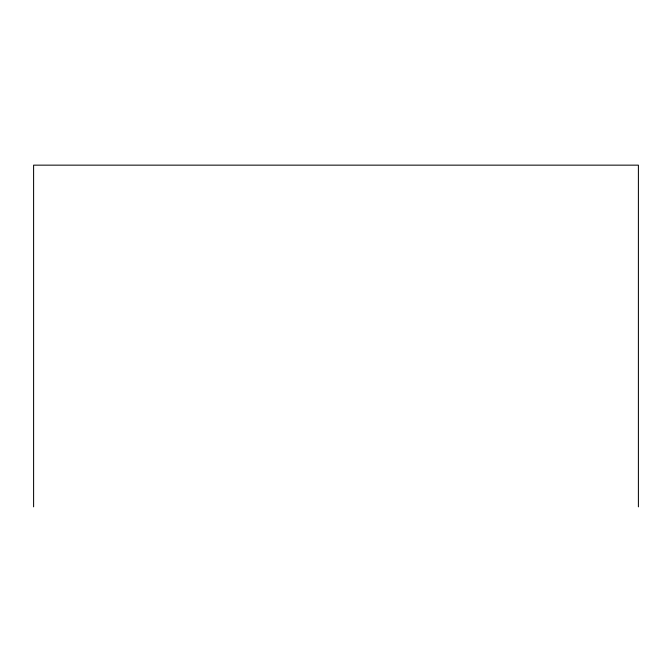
<?xml version="1.0" encoding="UTF-8"?>
<svg xmlns="http://www.w3.org/2000/svg" width="672" height="672" viewBox="0 0 672 672"><rect width="100%" height="100%" fill="white"/><g stroke="black" fill="none" stroke-linecap="round" stroke-linejoin="round"><path stroke-width="1.01" d="M638.4 506.848L638.4 165.152L33.6 165.152L33.6 506.848"/></g></svg>
